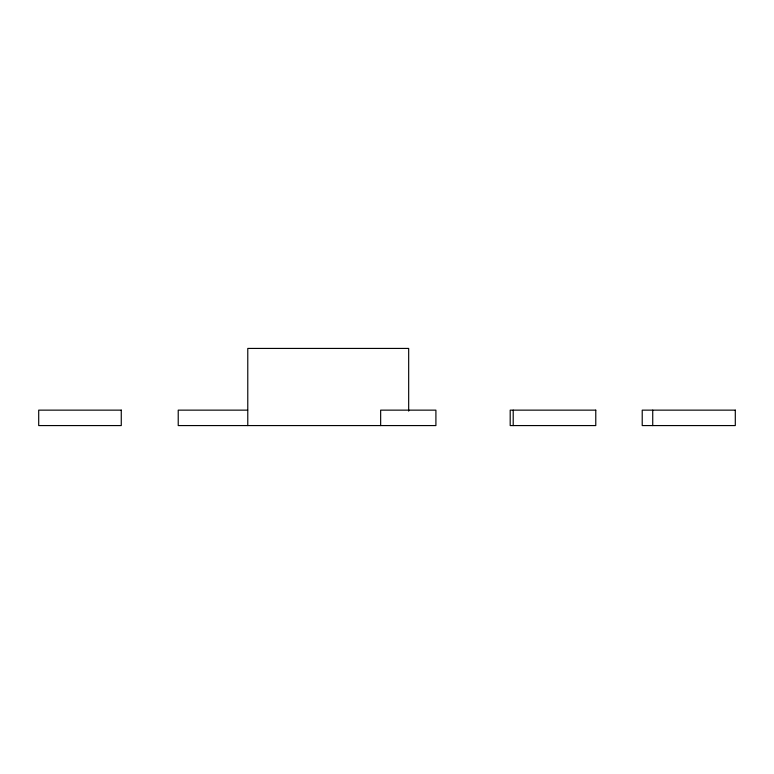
<?xml version="1.0" encoding="UTF-8"?>
<svg xmlns="http://www.w3.org/2000/svg" width="774" height="774" viewBox="0 0 774 774"><rect width="100%" height="100%" fill="white"/><g stroke="black" fill="none" stroke-linecap="round" stroke-linejoin="round"><path stroke-width="1.16" d="M247.632 410.143L178.223 410.143L178.223 425.574L435.907 425.574L435.907 410.143L380.653 410.143L380.653 425.574M652.734 410.143L652.734 425.574M513.21 410.143L513.21 425.574M408.672 411.11L408.672 348.426L247.777 348.426L247.777 425.574M121.266 410.143L38.7 410.143L38.7 425.574L121.266 425.574L121.266 410.143M595.777 410.143L510.192 410.143L510.192 425.574L595.777 425.574L595.777 410.143M735.3 410.143L642.217 410.143L642.217 425.574L735.3 425.574L735.3 410.143"/></g></svg>
